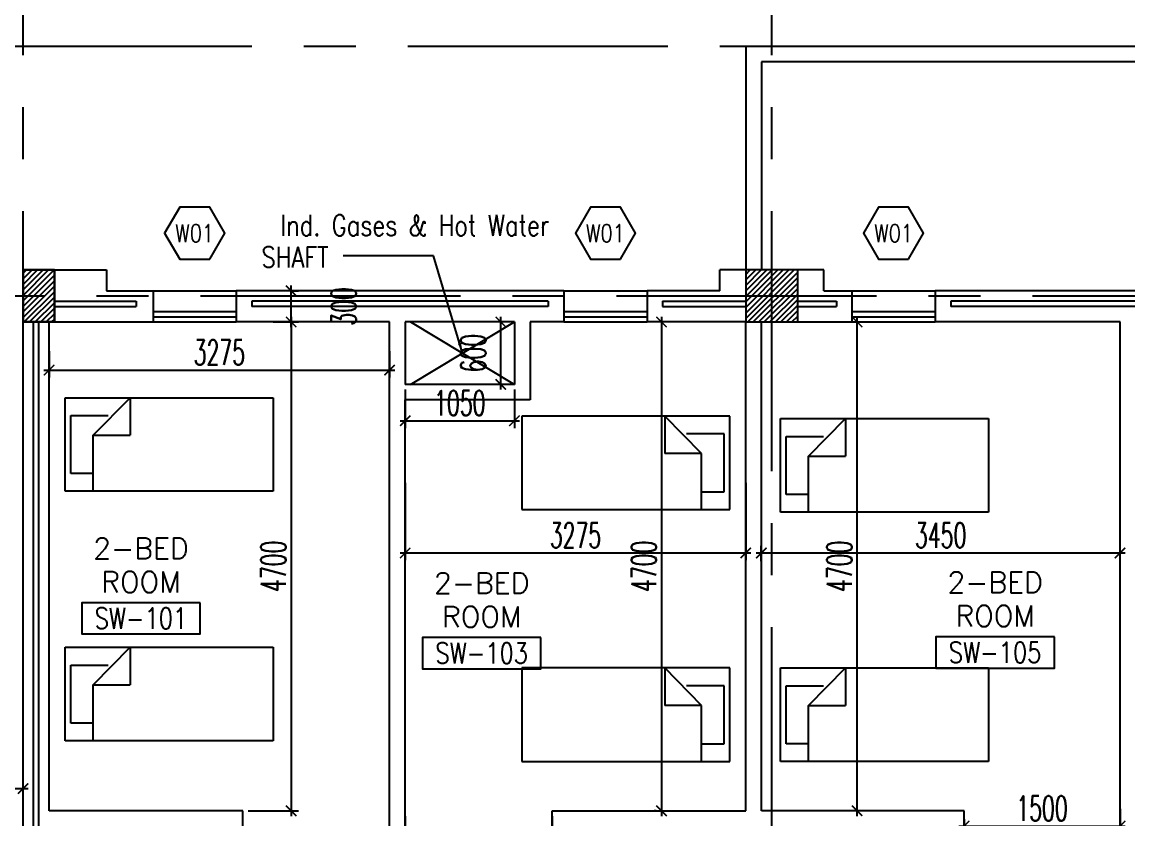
# Model space of a CAD drawing. Extents: x 276011.4 to 276105.3, y 57291.9 to 57371.4.
# Drawn here: x 276062.41 to 276073.04, y 57352.56 to 57360.22 of the extents above; entities that cross this region are included whole.
import ezdxf
from ezdxf.enums import TextEntityAlignment as Align

# ---------------------------------------------------------------- set-up
doc = ezdxf.new("R2010")
doc.units = 0
doc.header["$MEASUREMENT"] = 0
doc.header["$PDMODE"] = 34
doc.linetypes.add('CENTERX2', pattern=[4, 2.5, -0.5, 0.5, -0.5])
doc.layers.get('0').update_dxf_attribs({"linetype": 'CONTINUOUS'})
doc.layers.get('DEFPOINTS').update_dxf_attribs({"linetype": 'CONTINUOUS'})
for name, color, linetype in [('AX-DIM', 4, 'CONTINUOUS'), ('AXES', 11, 'CENTERX2'), ('COL', 5, 'CONTINUOUS'), ('DIM', 4, 'CONTINUOUS'), ('FUR', 4, 'CONTINUOUS'), ('HAT', 8, 'CONTINUOUS'), ('INSUL', 4, 'CONTINUOUS'), ('PROJ-L', 4, 'CONTINUOUS'), ('RM-BOX', 4, 'CONTINUOUS'), ('RM-NAME', 2, 'CONTINUOUS'), ('RM-NO', 2, 'CONTINUOUS'), ('SHAFT', 3, 'CONTINUOUS'), ('WALL', 2, 'CONTINUOUS'), ('WIN', 3, 'CONTINUOUS'), ('WIN-BOX', 4, 'CONTINUOUS'), ('WIN-NO', 5, 'CONTINUOUS')]:
    doc.layers.add(name, color=color, linetype=linetype)
doc.styles.add('ROMANS', font='ROMANS.shx', dxfattribs={"width": 0.6})
doc.dimstyles.new('STANDARD in', dxfattribs={"dimtxt": 0.24, "dimasz": 0.1, "dimexe": 0.07, "dimexo": 0.05, "dimgap": 0.05, "dimtad": 1, "dimdec": 0, "dimlfac": 1000, "dimzin": 0, "dimdsep": 46, "dimtxsty": 'ROMANS', "dimblk": 'ARCHTICK', "dimcen": 0.05, "dimdle": 0.05, "dimclrd": 4, "dimclre": 4, "dimclrt": 2, "dimadec": 0, "dimazin": 0, "dimtfac": 1, "dimtdec": 0, "dimtmove": 2, "dimatfit": 3, "dimfxl": 0, "dimtolj": 1, "dimtzin": 0, "dimarcsym": 0})

# ---------------------------------------------------------------- blocks, each defined once
blk = doc.blocks.new('_ARCHTICK')
at = {"color": 0, "linetype": 'ByBlock', "const_width": 0.15}
blk.add_lwpolyline([(-0.5, -0.5), (0.5, 0.5)], dxfattribs=at)
blk = doc.blocks.new('*D106')
at = {"layer": 'AX-DIM', "color": 4, "lineweight": -2, "ltscale": 0.3}
for p, q in [((276020.305, 57370.011), (276095.115, 57370.011)), ((276020.355, 57365.405), (276020.355, 57370.081)), ((276095.065, 57357.883), (276095.065, 57370.081))]:
    blk.add_line(p, q, dxfattribs=at)
at = {"layer": 'DEFPOINTS', "color": 0, "ltscale": 0.3}
for p in [(276095.065, 57370.011), (276020.355, 57365.355), (276095.065, 57357.833)]:
    blk.add_point(p, dxfattribs=at)
at = {"layer": 'AX-DIM', "color": 4, "lineweight": -2, "ltscale": 0.3, "xscale": 0.1, "yscale": 0.1, "zscale": 0.1, "rotation": 180}
blk.add_blockref('_ARCHTICK', (276020.355, 57370.011), dxfattribs=at)
at = {"layer": 'AX-DIM', "color": 4, "lineweight": -2, "ltscale": 0.3, "xscale": 0.1, "yscale": 0.1, "zscale": 0.1}
blk.add_blockref('_ARCHTICK', (276095.065, 57370.011), dxfattribs=at)
at = {"layer": 'AX-DIM', "color": 2, "ltscale": 0.3, "insert": (276057.71, 57370.181), "char_height": 0.24, "attachment_point": 5, "style": 'ROMANS'}
blk.add_mtext('\\A1;74710', dxfattribs=at)
blk = doc.blocks.new('WW1')
at = {"layer": 'WIN-BOX'}
blk.add_lwpolyline([(144, -250), (289, 0), (144, 250), (-144, 250), (-289, 0), (-144, -250)], close=True, dxfattribs=at)
at = {"layer": 'WIN-NO', "style": 'ROMANS', "width": 0.8}
blk.add_attdef('W00', text='', height=170, dxfattribs=at).set_placement((0, 0), align=Align.MIDDLE)
blk = doc.blocks.new('*X51')
at = {"color": 0}
for p, q in [((227929, 177123), (228395, 177590)), ((227929, 177176), (228342, 177590)), ((227929, 177229), (228289, 177590)), ((227929, 177282), (228236, 177590)), ((227929, 177335), (228183, 177590)), ((227929, 177388), (228130, 177590)), ((227929, 177441), (228077, 177590)), ((227929, 177494), (228024, 177590)), ((227929, 177547), (227971, 177590)), ((227948, 177090), (228429, 177570)), ((228001, 177090), (228429, 177517)), ((228054, 177090), (228429, 177464)), ((228107, 177090), (228429, 177411)), ((228161, 177090), (228429, 177358)), ((228214, 177090), (228429, 177305)), ((228267, 177090), (228429, 177252)), ((228320, 177090), (228429, 177199)), ((228373, 177090), (228429, 177146))]:
    blk.add_line(p, q, dxfattribs=at)
blk = doc.blocks.new('RM1')
at = {"layer": 'RM-BOX'}
blk.add_lwpolyline([(570, -200), (-570, -200), (-570, -500), (570, -500)], close=True, dxfattribs=at)
at = {"layer": 'RM-NAME', "style": 'ROMANS'}
for tag, p in [('ROOMNAME1', (0, 324)), ('ROOMNAME2', (0, 0))]:
    blk.add_attdef(tag, text='', height=200, dxfattribs=at).set_placement(p, align=Align.MIDDLE)
at = {"layer": 'RM-NO', "style": 'ROMANS', "width": 0.8}
blk.add_attdef('ROOMNO', text='', height=200, dxfattribs=at).set_placement((0, -350), align=Align.MIDDLE)
blk = doc.blocks.new('C-300')
at = {"layer": 'HAT', "linetype": 'ByBlock', "ltscale": 0.3}
h = blk.add_hatch(dxfattribs=at)
h.set_pattern_fill('ANSI31', color=8, scale=300, style=0)
h.set_pattern_definition([(45, (-258496.182, -82361.005), (-26.5165043, 26.5165043), [])])
h.paths.add_polyline_path([(300, 500), (0, 500), (0, 250), (300, 250)])
h.paths.add_polyline_path([(300, 250), (0, 250), (0, 0), (300, 0)])
at = {"layer": 'COL'}
blk.add_lwpolyline([(0, 500), (300, 500), (300, 0), (0, 0)], close=True, dxfattribs=at)
blk = doc.blocks.new('*D482')
at = {"layer": 'DEFPOINTS', "color": 0, "linetype": 'ByBlock', "ltscale": 0.3}
for p in [(276062.665, 57357.102), (276065.94, 57357.102), (276065.94, 57356.87)]:
    blk.add_point(p, dxfattribs=at)
at = {"layer": 'DIM', "color": 4, "linetype": 'ByBlock', "lineweight": -2, "ltscale": 0.3}
for p, q in [((276062.665, 57357.052), (276062.665, 57356.8)), ((276065.94, 57357.052), (276065.94, 57356.8)), ((276062.615, 57356.87), (276065.99, 57356.87))]:
    blk.add_line(p, q, dxfattribs=at)
at = {"layer": 'DIM', "color": 4, "linetype": 'ByBlock', "lineweight": -2, "ltscale": 0.3, "xscale": 0.1, "yscale": 0.1, "zscale": 0.1, "rotation": 180}
blk.add_blockref('_ARCHTICK', (276062.665, 57356.87), dxfattribs=at)
at = {"layer": 'DIM', "color": 4, "linetype": 'ByBlock', "lineweight": -2, "ltscale": 0.3, "xscale": 0.1, "yscale": 0.1, "zscale": 0.1}
blk.add_blockref('_ARCHTICK', (276065.94, 57356.87), dxfattribs=at)
at = {"layer": 'DIM', "color": 2, "linetype": 'ByBlock', "ltscale": 0.3, "insert": (276064.303, 57357.04), "char_height": 0.24, "attachment_point": 5, "style": 'ROMANS'}
blk.add_mtext('\\A1;3275', dxfattribs=at)
blk = doc.blocks.new('*D481')
at = {"layer": 'DEFPOINTS', "color": 0, "linetype": 'ByBlock', "ltscale": 0.3}
for p in [(276064.959, 57357.633), (276064.993, 57357.633), (276064.959, 57357.333)]:
    blk.add_point(p, dxfattribs=at)
at = {"layer": 'DIM', "color": 4, "linetype": 'ByBlock', "lineweight": -2, "ltscale": 0.3}
for p, q in [((276064.993, 57357.283), (276064.993, 57357.683)), ((276065.009, 57357.633), (276065.063, 57357.633)), ((276065.009, 57357.333), (276065.063, 57357.333))]:
    blk.add_line(p, q, dxfattribs=at)
at = {"layer": 'DIM', "color": 4, "linetype": 'ByBlock', "lineweight": -2, "ltscale": 0.3, "xscale": 0.1, "yscale": 0.1, "zscale": 0.1}
for p, rotation in [((276064.993, 57357.633), 90), ((276064.993, 57357.333), 270)]:
    blk.add_blockref('_ARCHTICK', p, dxfattribs=dict(at, rotation=rotation))
at = {"layer": 'DIM', "color": 2, "linetype": 'ByBlock', "ltscale": 0.3, "insert": (276065.498, 57357.483), "char_height": 0.24, "attachment_point": 5, "rotation": 90, "style": 'ROMANS'}
blk.add_mtext('\\A1;300', dxfattribs=at)
blk = doc.blocks.new('*D480')
at = {"layer": 'DEFPOINTS', "color": 0, "linetype": 'ByBlock', "ltscale": 0.3}
for p in [(276064.769, 57357.333), (276064.528, 57352.633), (276064.993, 57352.633)]:
    blk.add_point(p, dxfattribs=at)
at = {"layer": 'DIM', "color": 4, "linetype": 'ByBlock', "lineweight": -2, "ltscale": 0.3}
for p, q in [((276064.819, 57357.333), (276065.063, 57357.333)), ((276064.993, 57357.383), (276064.993, 57352.583)), ((276064.578, 57352.633), (276065.063, 57352.633))]:
    blk.add_line(p, q, dxfattribs=at)
at = {"layer": 'DIM', "color": 4, "linetype": 'ByBlock', "lineweight": -2, "ltscale": 0.3, "xscale": 0.1, "yscale": 0.1, "zscale": 0.1}
for p, rotation in [((276064.993, 57357.333), 90), ((276064.993, 57352.633), 270)]:
    blk.add_blockref('_ARCHTICK', p, dxfattribs=dict(at, rotation=rotation))
at = {"layer": 'DIM', "color": 2, "linetype": 'ByBlock', "ltscale": 0.3, "insert": (276064.823, 57354.983), "char_height": 0.24, "attachment_point": 5, "rotation": 90, "style": 'ROMANS'}
blk.add_mtext('\\A1;4700', dxfattribs=at)
blk = doc.blocks.new('*D476')
at = {"layer": 'DEFPOINTS', "color": 0, "linetype": 'ByBlock', "ltscale": 0.3}
for p in [(276067.009, 57357.333), (276067.14, 57357.333), (276067.14, 57356.733)]:
    blk.add_point(p, dxfattribs=at)
at = {"layer": 'DIM', "color": 4, "linetype": 'ByBlock', "lineweight": -2, "ltscale": 0.3}
for p, q in [((276067.09, 57357.333), (276066.939, 57357.333)), ((276067.009, 57356.683), (276067.009, 57357.383)), ((276067.09, 57356.733), (276066.939, 57356.733))]:
    blk.add_line(p, q, dxfattribs=at)
at = {"layer": 'DIM', "color": 4, "linetype": 'ByBlock', "lineweight": -2, "ltscale": 0.3, "xscale": 0.1, "yscale": 0.1, "zscale": 0.1}
for p, rotation in [((276067.009, 57357.333), 90), ((276067.009, 57356.733), 270)]:
    blk.add_blockref('_ARCHTICK', p, dxfattribs=dict(at, rotation=rotation))
at = {"layer": 'DIM', "color": 2, "linetype": 'ByBlock', "ltscale": 0.3, "insert": (276066.744, 57357.033), "char_height": 0.24, "attachment_point": 5, "rotation": 90, "style": 'ROMANS'}
blk.add_mtext('\\A1;600', dxfattribs=at)
blk = doc.blocks.new('*D475')
at = {"layer": 'DEFPOINTS', "color": 0, "linetype": 'ByBlock', "ltscale": 0.3}
for p in [(276066.09, 57356.733), (276067.14, 57356.733), (276067.14, 57356.383)]:
    blk.add_point(p, dxfattribs=at)
at = {"layer": 'DIM', "color": 4, "linetype": 'ByBlock', "lineweight": -2, "ltscale": 0.3}
for p, q in [((276066.09, 57356.683), (276066.09, 57356.313)), ((276067.14, 57356.683), (276067.14, 57356.313)), ((276066.04, 57356.383), (276067.19, 57356.383))]:
    blk.add_line(p, q, dxfattribs=at)
at = {"layer": 'DIM', "color": 4, "linetype": 'ByBlock', "lineweight": -2, "ltscale": 0.3, "xscale": 0.1, "yscale": 0.1, "zscale": 0.1, "rotation": 180}
blk.add_blockref('_ARCHTICK', (276066.09, 57356.383), dxfattribs=at)
at = {"layer": 'DIM', "color": 4, "linetype": 'ByBlock', "lineweight": -2, "ltscale": 0.3, "xscale": 0.1, "yscale": 0.1, "zscale": 0.1}
blk.add_blockref('_ARCHTICK', (276067.14, 57356.383), dxfattribs=at)
at = {"layer": 'DIM', "color": 2, "linetype": 'ByBlock', "ltscale": 0.3, "insert": (276066.615, 57356.553), "char_height": 0.24, "attachment_point": 5, "style": 'ROMANS'}
blk.add_mtext('\\A1;1050', dxfattribs=at)
blk = doc.blocks.new('*D474')
at = {"layer": 'DEFPOINTS', "color": 0, "linetype": 'ByBlock', "ltscale": 0.3}
for p in [(276066.09, 57355.835), (276069.365, 57355.835), (276069.365, 57355.112)]:
    blk.add_point(p, dxfattribs=at)
at = {"layer": 'DIM', "color": 4, "linetype": 'ByBlock', "lineweight": -2, "ltscale": 0.3}
for p, q in [((276066.09, 57355.785), (276066.09, 57355.042)), ((276069.365, 57355.785), (276069.365, 57355.042)), ((276066.04, 57355.112), (276069.415, 57355.112))]:
    blk.add_line(p, q, dxfattribs=at)
at = {"layer": 'DIM', "color": 4, "linetype": 'ByBlock', "lineweight": -2, "ltscale": 0.3, "xscale": 0.1, "yscale": 0.1, "zscale": 0.1, "rotation": 180}
blk.add_blockref('_ARCHTICK', (276066.09, 57355.112), dxfattribs=at)
at = {"layer": 'DIM', "color": 4, "linetype": 'ByBlock', "lineweight": -2, "ltscale": 0.3, "xscale": 0.1, "yscale": 0.1, "zscale": 0.1}
blk.add_blockref('_ARCHTICK', (276069.365, 57355.112), dxfattribs=at)
at = {"layer": 'DIM', "color": 2, "linetype": 'ByBlock', "ltscale": 0.3, "insert": (276067.728, 57355.282), "char_height": 0.24, "attachment_point": 5, "style": 'ROMANS'}
blk.add_mtext('\\A1;3275', dxfattribs=at)
blk = doc.blocks.new('*D473')
at = {"layer": 'DEFPOINTS', "color": 0, "linetype": 'ByBlock', "ltscale": 0.3}
for p in [(276068.555, 57357.333), (276068.555, 57352.633), (276068.555, 57352.633)]:
    blk.add_point(p, dxfattribs=at)
at = {"layer": 'DIM', "color": 4, "linetype": 'ByBlock', "lineweight": -2, "ltscale": 0.3}
for p, q in [((276068.505, 57357.333), (276068.485, 57357.333)), ((276068.555, 57357.383), (276068.555, 57352.583)), ((276068.505, 57352.633), (276068.485, 57352.633))]:
    blk.add_line(p, q, dxfattribs=at)
at = {"layer": 'DIM', "color": 4, "linetype": 'ByBlock', "lineweight": -2, "ltscale": 0.3, "xscale": 0.1, "yscale": 0.1, "zscale": 0.1}
for p, rotation in [((276068.555, 57357.333), 90), ((276068.555, 57352.633), 270)]:
    blk.add_blockref('_ARCHTICK', p, dxfattribs=dict(at, rotation=rotation))
at = {"layer": 'DIM', "color": 2, "linetype": 'ByBlock', "ltscale": 0.3, "insert": (276068.385, 57354.983), "char_height": 0.24, "attachment_point": 5, "rotation": 90, "style": 'ROMANS'}
blk.add_mtext('\\A1;4700', dxfattribs=at)
blk = doc.blocks.new('*D469')
at = {"layer": 'DEFPOINTS', "color": 0, "linetype": 'ByBlock', "ltscale": 0.3}
for p in [(276066.09, 57352.633), (276067.503, 57352.633), (276066.09, 57351.918)]:
    blk.add_point(p, dxfattribs=at)
at = {"layer": 'DIM', "color": 4, "linetype": 'ByBlock', "lineweight": -2, "ltscale": 0.3}
for p, q in [((276066.09, 57352.583), (276066.09, 57351.848)), ((276067.503, 57352.583), (276067.503, 57351.848)), ((276067.553, 57351.918), (276066.04, 57351.918))]:
    blk.add_line(p, q, dxfattribs=at)
at = {"layer": 'DIM', "color": 4, "linetype": 'ByBlock', "lineweight": -2, "ltscale": 0.3, "xscale": 0.1, "yscale": 0.1, "zscale": 0.1, "rotation": 180}
blk.add_blockref('_ARCHTICK', (276066.09, 57351.918), dxfattribs=at)
at = {"layer": 'DIM', "color": 4, "linetype": 'ByBlock', "lineweight": -2, "ltscale": 0.3, "xscale": 0.1, "yscale": 0.1, "zscale": 0.1}
blk.add_blockref('_ARCHTICK', (276067.503, 57351.918), dxfattribs=at)
at = {"layer": 'DIM', "color": 2, "linetype": 'ByBlock', "ltscale": 0.3, "insert": (276066.797, 57352.088), "char_height": 0.24, "attachment_point": 5, "style": 'ROMANS'}
blk.add_mtext('\\A1;1413', dxfattribs=at)
blk = doc.blocks.new('*D468')
at = {"layer": 'DEFPOINTS', "color": 0, "linetype": 'ByBlock', "ltscale": 0.3}
for p in [(276072.965, 57355.112), (276069.515, 57354.983), (276072.965, 57354.983)]:
    blk.add_point(p, dxfattribs=at)
at = {"layer": 'DIM', "color": 4, "linetype": 'ByBlock', "lineweight": -2, "ltscale": 0.3}
for p, q in [((276069.465, 57355.112), (276073.015, 57355.112)), ((276069.515, 57355.033), (276069.515, 57355.182)), ((276072.965, 57355.033), (276072.965, 57355.182))]:
    blk.add_line(p, q, dxfattribs=at)
at = {"layer": 'DIM', "color": 4, "linetype": 'ByBlock', "lineweight": -2, "ltscale": 0.3, "xscale": 0.1, "yscale": 0.1, "zscale": 0.1, "rotation": 180}
blk.add_blockref('_ARCHTICK', (276069.515, 57355.112), dxfattribs=at)
at = {"layer": 'DIM', "color": 4, "linetype": 'ByBlock', "lineweight": -2, "ltscale": 0.3, "xscale": 0.1, "yscale": 0.1, "zscale": 0.1}
blk.add_blockref('_ARCHTICK', (276072.965, 57355.112), dxfattribs=at)
at = {"layer": 'DIM', "color": 2, "linetype": 'ByBlock', "ltscale": 0.3, "insert": (276071.24, 57355.282), "char_height": 0.24, "attachment_point": 5, "style": 'ROMANS'}
blk.add_mtext('\\A1;3450', dxfattribs=at)
blk = doc.blocks.new('*D467')
at = {"layer": 'DEFPOINTS', "color": 0, "linetype": 'ByBlock', "ltscale": 0.3}
for p in [(276070.387, 57357.333), (276070.436, 57357.333), (276070.658, 57352.633)]:
    blk.add_point(p, dxfattribs=at)
at = {"layer": 'DIM', "color": 4, "linetype": 'ByBlock', "lineweight": -2, "ltscale": 0.3}
for p, q in [((276070.436, 57352.583), (276070.436, 57357.383)), ((276070.437, 57357.333), (276070.506, 57357.333)), ((276070.608, 57352.633), (276070.366, 57352.633))]:
    blk.add_line(p, q, dxfattribs=at)
at = {"layer": 'DIM', "color": 4, "linetype": 'ByBlock', "lineweight": -2, "ltscale": 0.3, "xscale": 0.1, "yscale": 0.1, "zscale": 0.1}
for p, rotation in [((276070.436, 57357.333), 90), ((276070.436, 57352.633), 270)]:
    blk.add_blockref('_ARCHTICK', p, dxfattribs=dict(at, rotation=rotation))
at = {"layer": 'DIM', "color": 2, "linetype": 'ByBlock', "ltscale": 0.3, "insert": (276070.266, 57354.983), "char_height": 0.24, "attachment_point": 5, "rotation": 90, "style": 'ROMANS'}
blk.add_mtext('\\A1;4700', dxfattribs=at)
blk = doc.blocks.new('*D466')
at = {"layer": 'DEFPOINTS', "color": 0, "linetype": 'ByBlock', "ltscale": 0.3}
for p in [(276072.965, 57352.701), (276071.465, 57352.604), (276072.965, 57352.486)]:
    blk.add_point(p, dxfattribs=at)
at = {"layer": 'DIM', "color": 4, "linetype": 'ByBlock', "lineweight": -2, "ltscale": 0.3}
for p, q in [((276072.965, 57352.651), (276072.965, 57352.416)), ((276071.465, 57352.554), (276071.465, 57352.416)), ((276071.415, 57352.486), (276073.015, 57352.486))]:
    blk.add_line(p, q, dxfattribs=at)
at = {"layer": 'DIM', "color": 4, "linetype": 'ByBlock', "lineweight": -2, "ltscale": 0.3, "xscale": 0.1, "yscale": 0.1, "zscale": 0.1, "rotation": 180}
blk.add_blockref('_ARCHTICK', (276071.465, 57352.486), dxfattribs=at)
at = {"layer": 'DIM', "color": 4, "linetype": 'ByBlock', "lineweight": -2, "ltscale": 0.3, "xscale": 0.1, "yscale": 0.1, "zscale": 0.1}
blk.add_blockref('_ARCHTICK', (276072.965, 57352.486), dxfattribs=at)
at = {"layer": 'DIM', "color": 2, "linetype": 'ByBlock', "ltscale": 0.3, "insert": (276072.215, 57352.656), "char_height": 0.24, "attachment_point": 5, "style": 'ROMANS'}
blk.add_mtext('\\A1;1500', dxfattribs=at)
blk = doc.blocks.new('*D350')
at = {"layer": 'DEFPOINTS', "color": 0, "linetype": 'ByBlock', "ltscale": 0.3}
for p in [(276062.415, 57352.847), (276052.775, 57352.573), (276062.415, 57352.573)]:
    blk.add_point(p, dxfattribs=at)
at = {"layer": 'DIM', "color": 4, "linetype": 'ByBlock', "lineweight": -2, "ltscale": 0.3}
for p, q in [((276052.775, 57352.623), (276052.775, 57352.917)), ((276062.415, 57352.623), (276062.415, 57352.917)), ((276052.725, 57352.847), (276062.465, 57352.847))]:
    blk.add_line(p, q, dxfattribs=at)
at = {"layer": 'DIM', "color": 4, "linetype": 'ByBlock', "lineweight": -2, "ltscale": 0.3, "xscale": 0.1, "yscale": 0.1, "zscale": 0.1, "rotation": 180}
blk.add_blockref('_ARCHTICK', (276052.775, 57352.847), dxfattribs=at)
at = {"layer": 'DIM', "color": 4, "linetype": 'ByBlock', "lineweight": -2, "ltscale": 0.3, "xscale": 0.1, "yscale": 0.1, "zscale": 0.1}
blk.add_blockref('_ARCHTICK', (276062.415, 57352.847), dxfattribs=at)
at = {"layer": 'DIM', "color": 2, "linetype": 'ByBlock', "ltscale": 0.3, "insert": (276057.595, 57353.017), "char_height": 0.24, "attachment_point": 5, "style": 'ROMANS'}
blk.add_mtext('\\A1;9640', dxfattribs=at)

msp = doc.modelspace()

# ---------------------------------------------------------------- linework, layer by layer
at = {"layer": 'AXES'}
for p, q in [((276069.6155, 57291.8986), (276069.6155, 57370.7113)), ((276062.4155, 57291.8986), (276062.4155, 57370.3613)), ((276104.6155, 57359.9829), (276052.5255, 57359.9829)), ((276032.1217, 57357.5829), (276104.6155, 57357.5829))]:
    msp.add_line(p, q, dxfattribs=at)
at = {"layer": 'COL'}
msp.add_lwpolyline([(276069.8655, 57357.3329), (276069.8655, 57357.8329), (276069.3655, 57357.8329), (276069.3655, 57357.3329)], close=True, dxfattribs=at)
at = {"layer": 'FUR'}
for p, q in [((276062.8188, 57356.6049), (276064.8188, 57356.6049)), ((276062.8188, 57355.7049), (276062.8188, 57356.6049)), ((276063.0904, 57356.2437), (276063.4438, 57356.6049)), ((276063.4438, 57356.6049), (276063.4438, 57356.2437)), ((276064.8188, 57356.6049), (276064.8188, 57355.7049)), ((276062.8742, 57356.4327), (276063.2339, 57356.4327)), ((276062.8742, 57355.8748), (276062.8742, 57356.4327)), ((276069.212, 57356.4285), (276067.212, 57356.4285)), ((276067.212, 57356.4285), (276067.212, 57355.5285)), ((276068.5869, 57356.4285), (276068.5869, 57356.0674)), ((276068.9404, 57356.0674), (276068.5869, 57356.4285)), ((276069.212, 57355.5285), (276069.212, 57356.4285)), ((276069.6984, 57356.4049), (276071.6984, 57356.4049)), ((276069.6984, 57355.5049), (276069.6984, 57356.4049)), ((276069.97, 57356.0437), (276070.3235, 57356.4049)), ((276070.3235, 57356.4049), (276070.3235, 57356.0437)), ((276071.6984, 57356.4049), (276071.6984, 57355.5049)), ((276063.0904, 57356.2437), (276063.4438, 57356.2437)), ((276063.0904, 57355.7049), (276063.0904, 57356.2437)), ((276069.1565, 57356.2563), (276068.7969, 57356.2563)), ((276069.1565, 57355.6984), (276069.1565, 57356.2563)), ((276069.7539, 57356.2327), (276070.1136, 57356.2327)), ((276069.7539, 57355.6748), (276069.7539, 57356.2327)), ((276068.9404, 57356.0674), (276068.5869, 57356.0674)), ((276068.9404, 57355.5285), (276068.9404, 57356.0674)), ((276069.97, 57356.0437), (276070.3235, 57356.0437)), ((276069.97, 57355.5049), (276069.97, 57356.0437)), ((276063.0904, 57355.8748), (276062.8742, 57355.8748)), ((276064.8188, 57355.7049), (276062.8188, 57355.7049)), ((276068.9404, 57355.6984), (276069.1565, 57355.6984)), ((276069.97, 57355.6748), (276069.7539, 57355.6748)), ((276067.212, 57355.5285), (276069.212, 57355.5285)), ((276071.6984, 57355.5049), (276069.6984, 57355.5049)), ((276062.8188, 57354.2061), (276064.8188, 57354.2061)), ((276062.8188, 57353.3061), (276062.8188, 57354.2061)), ((276063.0904, 57353.8449), (276063.4438, 57354.2061)), ((276063.4438, 57354.2061), (276063.4438, 57353.8449)), ((276064.8188, 57354.2061), (276064.8188, 57353.3061)), ((276062.8742, 57354.0339), (276063.2339, 57354.0339)), ((276062.8742, 57353.476), (276062.8742, 57354.0339)), ((276069.212, 57354.0061), (276067.212, 57354.0061)), ((276067.212, 57354.0061), (276067.212, 57353.1061)), ((276068.5869, 57354.0061), (276068.5869, 57353.6449)), ((276068.9404, 57353.6449), (276068.5869, 57354.0061)), ((276069.212, 57353.1061), (276069.212, 57354.0061)), ((276069.6984, 57354.0061), (276071.6984, 57354.0061)), ((276069.6984, 57353.1061), (276069.6984, 57354.0061)), ((276069.97, 57353.6449), (276070.3235, 57354.0061)), ((276070.3235, 57354.0061), (276070.3235, 57353.6449)), ((276071.6984, 57354.0061), (276071.6984, 57353.1061)), ((276063.0904, 57353.8449), (276063.4438, 57353.8449)), ((276063.0904, 57353.3061), (276063.0904, 57353.8449)), ((276069.1565, 57353.8339), (276068.7969, 57353.8339)), ((276069.1565, 57353.276), (276069.1565, 57353.8339)), ((276069.7539, 57353.8339), (276070.1136, 57353.8339)), ((276069.7539, 57353.276), (276069.7539, 57353.8339)), ((276068.9404, 57353.6449), (276068.5869, 57353.6449)), ((276068.9404, 57353.1061), (276068.9404, 57353.6449)), ((276069.97, 57353.6449), (276070.3235, 57353.6449)), ((276069.97, 57353.1061), (276069.97, 57353.6449)), ((276063.0904, 57353.476), (276062.8742, 57353.476)), ((276064.8188, 57353.3061), (276062.8188, 57353.3061)), ((276068.9404, 57353.276), (276069.1565, 57353.276)), ((276069.97, 57353.276), (276069.7539, 57353.276)), ((276067.212, 57353.1061), (276069.212, 57353.1061)), ((276071.6984, 57353.1061), (276069.6984, 57353.1061))]:
    msp.add_line(p, q, dxfattribs=at)
at = {"layer": 'INSUL'}
for p, q in [((276062.7155, 57357.5329), (276063.5013, 57357.5329)), ((276063.5013, 57357.5329), (276063.5013, 57357.4829)), ((276067.4655, 57357.5329), (276064.6155, 57357.5329)), ((276064.6155, 57357.5329), (276064.6155, 57357.4829)), ((276067.4655, 57357.5329), (276067.4655, 57357.4829)), ((276068.5655, 57357.5329), (276069.3655, 57357.5329)), ((276068.5655, 57357.5329), (276068.5655, 57357.4829)), ((276069.8655, 57357.5329), (276070.2367, 57357.5329)), ((276070.2367, 57357.5329), (276070.2367, 57357.4829)), ((276075.0367, 57357.5329), (276071.3367, 57357.5329)), ((276071.3367, 57357.5329), (276071.3367, 57357.4829)), ((276062.7155, 57357.4829), (276063.5013, 57357.4829)), ((276067.4655, 57357.4829), (276064.6155, 57357.4829)), ((276068.5655, 57357.4829), (276069.3655, 57357.4829)), ((276069.8655, 57357.4829), (276070.2367, 57357.4829)), ((276075.0367, 57357.4829), (276071.3367, 57357.4829)), ((276062.5155, 57350.7329), (276062.5155, 57357.3329)), ((276062.5655, 57350.7329), (276062.5655, 57357.3329))]:
    msp.add_line(p, q, dxfattribs=at)
at = {"layer": 'PROJ-L', "linetype": 'Continuous'}
for p, q in [((276069.3655, 57359.9829), (276069.3655, 57357.8329)), ((276087.8655, 57359.9829), (276069.3655, 57359.9829)), ((276069.5155, 57359.8329), (276069.5155, 57357.8329)), ((276087.7155, 57359.8329), (276069.5155, 57359.8329))]:
    msp.add_line(p, q, dxfattribs=at)
at = {"layer": 'SHAFT', "linetype": 'ByBlock'}
for p, q in [((276066.1405, 57357.3329), (276067.1405, 57356.7329)), ((276066.1405, 57356.7329), (276067.1405, 57357.3329))]:
    msp.add_line(p, q, dxfattribs=at)
at = {"layer": 'WALL'}
for p, q in [((276062.4155, 57357.8329), (276063.2155, 57357.8329)), ((276063.2155, 57357.8329), (276063.2155, 57357.6329)), ((276069.1155, 57357.6329), (276069.1155, 57357.8329)), ((276070.1155, 57357.8329), (276069.1155, 57357.8329)), ((276070.1155, 57357.6329), (276070.1155, 57357.8329)), ((276063.2155, 57357.6329), (276063.6655, 57357.6329)), ((276063.6655, 57357.6329), (276063.6655, 57357.3329)), ((276067.6155, 57357.6329), (276064.4655, 57357.6329)), ((276064.4655, 57357.6329), (276064.4655, 57357.3329)), ((276067.6155, 57357.6329), (276067.6155, 57357.3329)), ((276068.4155, 57357.6329), (276068.4155, 57357.3329)), ((276069.1155, 57357.6329), (276068.4155, 57357.6329)), ((276070.1155, 57357.6329), (276070.3867, 57357.6329)), ((276070.3867, 57357.6329), (276070.3867, 57357.3329)), ((276075.1867, 57357.6329), (276071.1867, 57357.6329)), ((276071.1867, 57357.6329), (276071.1867, 57357.3329)), ((276062.4155, 57350.7329), (276062.4155, 57357.3329)), ((276062.6655, 57352.6329), (276062.6655, 57357.3329)), ((276062.7155, 57357.3329), (276063.6655, 57357.3329)), ((276065.9405, 57357.3329), (276064.4655, 57357.3329)), ((276065.9405, 57350.6829), (276065.9405, 57357.3329)), ((276067.1405, 57357.3329), (276066.0905, 57357.3329)), ((276066.0905, 57357.3329), (276066.0905, 57356.7329)), ((276067.1405, 57357.3329), (276067.1405, 57356.7329)), ((276067.6155, 57357.3329), (276067.2905, 57357.3329)), ((276067.2905, 57357.3329), (276067.2905, 57356.5829)), ((276069.3655, 57357.3329), (276068.4155, 57357.3329)), ((276069.3655, 57352.6329), (276069.3655, 57357.3329)), ((276069.5155, 57352.6329), (276069.5155, 57357.3329)), ((276069.8655, 57357.3329), (276070.3867, 57357.3329)), ((276072.9655, 57357.3329), (276071.1867, 57357.3329)), ((276072.9655, 57350.6829), (276072.9655, 57357.3329)), ((276067.1405, 57356.7329), (276066.0905, 57356.7329)), ((276066.0905, 57350.6829), (276066.0905, 57356.5829)), ((276067.2905, 57356.5829), (276066.0905, 57356.5829)), ((276064.528, 57352.6329), (276062.6655, 57352.6329)), ((276064.528, 57352.3829), (276064.528, 57352.6329)), ((276067.503, 57352.6329), (276069.3655, 57352.6329)), ((276067.503, 57352.3829), (276067.503, 57352.6329)), ((276071.4655, 57352.6329), (276069.5155, 57352.6329)), ((276071.4655, 57352.3829), (276071.4655, 57352.6329))]:
    msp.add_line(p, q, dxfattribs=at)
at = {"layer": 'WALL', "linetype": 'ByBlock', "ltscale": 0.3}
for points in [[(276062.7155, 57357.8329), (276062.4155, 57357.8329), (276062.4155, 57357.3329), (276062.7155, 57357.3329)], [(276069.8655, 57357.8329), (276069.3655, 57357.8329), (276069.3655, 57357.3329), (276069.8655, 57357.3329)]]:
    msp.add_lwpolyline(points, close=True, dxfattribs=at)
at = {"layer": 'WIN'}
for p, q in [((276063.6655, 57357.6329), (276064.4655, 57357.6329)), ((276067.6155, 57357.6329), (276068.4155, 57357.6329)), ((276070.3867, 57357.6329), (276071.1867, 57357.6329)), ((276063.6655, 57357.4329), (276064.4655, 57357.4329)), ((276067.6155, 57357.4329), (276068.4155, 57357.4329)), ((276070.3867, 57357.4329), (276071.1867, 57357.4329)), ((276063.6655, 57357.3829), (276064.4655, 57357.3829)), ((276063.6655, 57357.3329), (276064.4655, 57357.3329)), ((276067.6155, 57357.3829), (276068.4155, 57357.3829)), ((276067.6155, 57357.3329), (276068.4155, 57357.3329)), ((276070.3867, 57357.3829), (276071.1867, 57357.3829)), ((276070.3867, 57357.3329), (276071.1867, 57357.3329))]:
    msp.add_line(p, q, dxfattribs=at)

# ---------------------------------------------------------------- block references
at = {"layer": 'COL', "color": 6, "linetype": 'ByBlock', "ltscale": 0.3, "xscale": 0.001, "yscale": 0.001, "zscale": 0.001}
msp.add_blockref('C-300', (276062.4155, 57357.3329), dxfattribs=at)
at = {"layer": 'HAT', "xscale": 0.001, "yscale": 0.001, "zscale": 0.001}
msp.add_blockref('*X51', (275841.4369, 57180.2432), dxfattribs=at)
at = {"layer": 'RM-NAME', "xscale": 0.001, "yscale": 0.001, "zscale": 0.001}
for p, values in [((276063.5484, 57354.8332), {'ROOMNO': 'SW-101', 'ROOMNAME2': 'ROOM', 'ROOMNAME1': '2-BED'}), ((276066.8257, 57354.4986), {'ROOMNO': 'SW-103', 'ROOMNAME2': 'ROOM', 'ROOMNAME1': '2-BED'}), ((276071.7634, 57354.5059), {'ROOMNO': 'SW-105', 'ROOMNAME2': 'ROOM', 'ROOMNAME1': '2-BED'})]:
    msp.add_blockref('RM1', p, dxfattribs=at).add_auto_attribs(values)
at = {"layer": 'WIN-NO', "xscale": 0.001, "yscale": 0.001, "zscale": 0.001}
for p in [(276064.0655, 57358.186), (276068.0155, 57358.186), (276070.7867, 57358.186)]:
    msp.add_blockref('WW1', p, dxfattribs=at).add_auto_attribs({'W00': 'W01'})

# ---------------------------------------------------------------- texts
at = {"layer": 'SHAFT', "color": 4, "style": 'ROMANS', "width": 0.8}
for s, p in [('Ind. Gases & Hot Water', (276066.1817, 57358.262)), ('SHAFT', (276065.03, 57357.9557))]:
    msp.add_text(s, height=0.2, dxfattribs=at).set_placement(p, align=Align.MIDDLE)

# ---------------------------------------------------------------- dimensions: what is measured, and where the dimension line sits
at = {"layer": 'AX-DIM'}
dim = msp.add_linear_dim(base=(276095.0655, 57370.0113), p1=(276020.3555, 57365.3553), p2=(276095.0655, 57357.8329), dimstyle='STANDARD in', dxfattribs=at)
dim.commit()
dim.dimension.update_dxf_attribs({"geometry": '*D106', "text_midpoint": (276057.7105, 57370.1813)})
at = {"layer": 'DIM', "linetype": 'ByBlock', "ltscale": 0.3}
for base, p1, p2, picture, middle in [((276064.9926, 57357.6329), (276064.9594, 57357.3329), (276064.9594, 57357.6329), '*D481', (276065.4976, 57357.4829)), ((276064.9926, 57352.6329), (276064.7687, 57357.3329), (276064.528, 57352.6329), '*D480', (276064.8226, 57354.9829)), ((276067.0092, 57357.3329), (276067.1405, 57356.7329), (276067.1405, 57357.3329), '*D476', (276066.7442, 57357.0329)), ((276068.5548, 57352.6329), (276068.5548, 57357.3329), (276068.5548, 57352.6329), '*D473', (276068.3848, 57354.9829)), ((276070.4362, 57357.3329), (276070.6576, 57352.6329), (276070.3867, 57357.3329), '*D467', (276070.2662, 57354.9829))]:
    dim = msp.add_linear_dim(base=base, p1=p1, p2=p2, angle=90, dimstyle='STANDARD in', dxfattribs=at)
    dim.commit()
    dim.dimension.update_dxf_attribs({"geometry": picture, "text_midpoint": middle})
for base, p1, p2, picture, middle in [((276065.9405, 57356.8698), (276062.6655, 57357.1018), (276065.9405, 57357.1018), '*D482', (276064.303, 57357.0398)), ((276067.1405, 57356.383), (276066.0905, 57356.7329), (276067.1405, 57356.7329), '*D475', (276066.6155, 57356.553)), ((276069.3655, 57355.1125), (276066.0905, 57355.8352), (276069.3655, 57355.8352), '*D474', (276067.728, 57355.2825)), ((276072.9655, 57355.1125), (276069.5155, 57354.9829), (276072.9655, 57354.9829), '*D468', (276071.2405, 57355.2825)), ((276062.4155, 57352.8467), (276052.7755, 57352.5726), (276062.4155, 57352.5726), '*D350', (276057.5955, 57353.0167)), ((276072.9655, 57352.4857), (276071.4655, 57352.6039), (276072.9655, 57352.7006), '*D466', (276072.2155, 57352.6557)), ((276066.0904987894, 57351.9175112787), (276067.5029987894, 57352.6329268834), (276066.0904987894, 57352.6329268834), '*D469', (276066.7967487894, 57352.0875112787))]:
    dim = msp.add_linear_dim(base=base, p1=p1, p2=p2, dimstyle='STANDARD in', dxfattribs=at)
    dim.commit()
    dim.dimension.update_dxf_attribs({"geometry": picture, "text_midpoint": middle})

# ---------------------------------------------------------------- leaders
at = {"layer": 'SHAFT', "color": 6, "linetype": 'ByBlock', "ltscale": 0.3}
msp.add_leader([(276066.6405, 57357.0329), (276066.3619, 57357.9697), (276065.4947, 57357.9697)], dimstyle='STANDARD in', dxfattribs=at)

doc.saveas('drawing.dxf')
